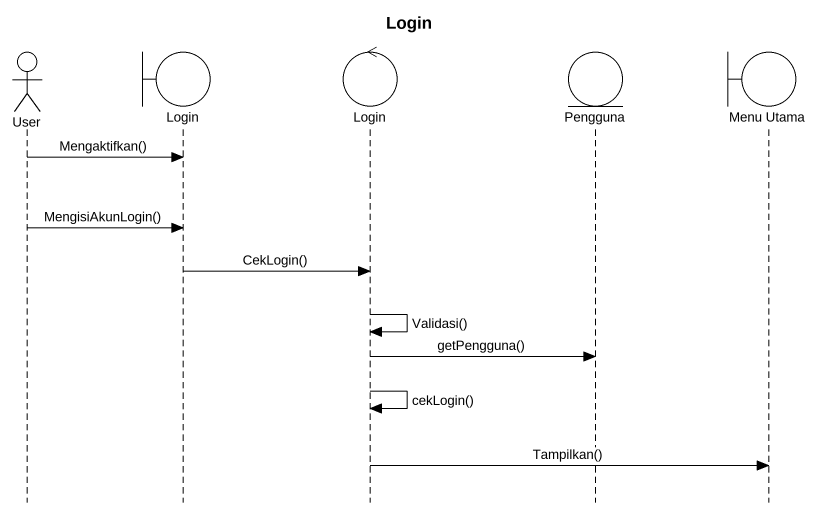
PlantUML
@startuml
title Login
hide footbox
actor User
boundary Login
control "Login" as Login_2
entity Pengguna
boundary "Menu Utama" as Menu_Utama

User -> Login : Mengaktifkan()
User -> Login : MengisiAkunLogin()
Login -> Login_2 : CekLogin()
Login_2 -> Login_2 : Validasi()
Login_2 -> Pengguna : getPengguna()
Login_2 -> Login_2 : cekLogin()
Login_2 -> Menu_Utama : Tampilkan()
@enduml
